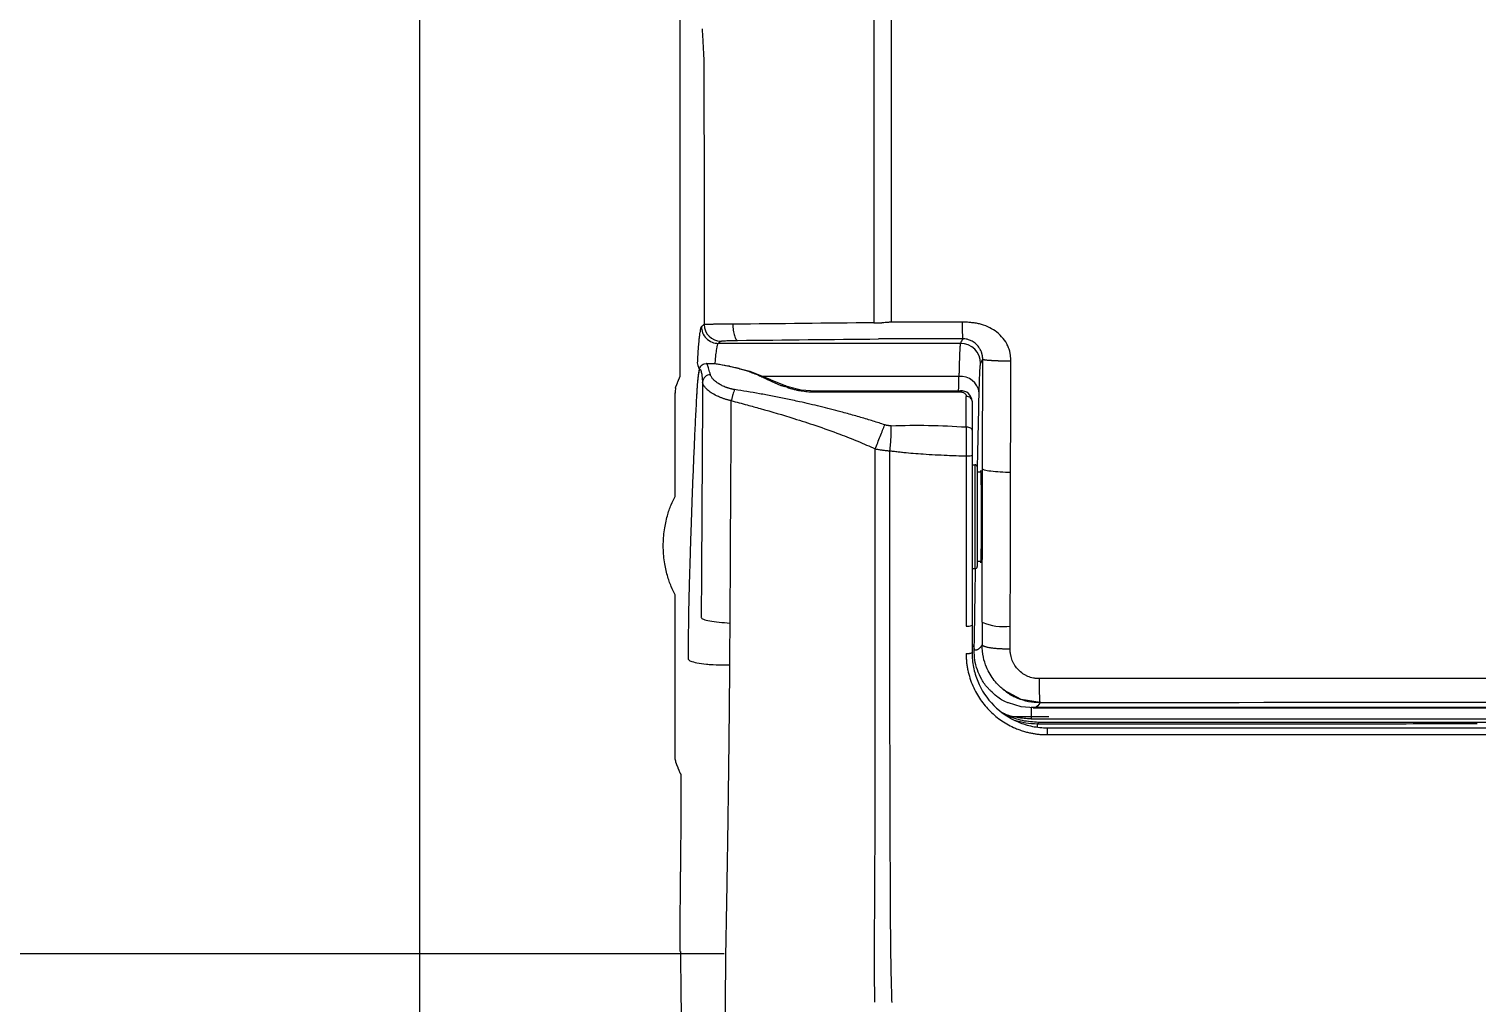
# Model space of a CAD drawing. Header units: inches. Extents: x 5877 to 13759, y 12099 to 29642.
# Drawn here: x 7866 to 8116.4, y 20356.4 to 20524.8 of the extents above; entities that cross this region are included whole.
import ezdxf

# ---------------------------------------------------------------- set-up
doc = ezdxf.new("R2010")
doc.units = ezdxf.units.IN
doc.header["$MEASUREMENT"] = 0
doc.layers.add('A-FUR2', color=6, linetype='Continuous')
doc.layers.add('A-PAT', color=8, linetype='Continuous')

msp = doc.modelspace()

# ---------------------------------------------------------------- linework, layer by layer
at = {"layer": 'A-FUR2', "color": 0}
for p, q in [((7978.63, 20464.76), (7978.63, 20644.49)), ((8027.11, 20470.47), (7985.22, 20470.47)), ((7982.07, 20466.22), (7982.25, 20466.55)), ((7982.25, 20466.55), (7982.48, 20466.77)), ((7982.48, 20466.77), (7982.62, 20466.86)), ((7982.62, 20466.86), (7982.79, 20466.93)), ((7982.79, 20466.93), (7983.17, 20466.99)), ((7983.13, 20466.99), (7984.48, 20466.99)), ((7984.85, 20466.93), (7985.68, 20466.83)), ((7985.68, 20466.83), (7986.75, 20466.6)), ((7987.03, 20466.58), (7990.68, 20465.67)), ((8030.61, 20466.97), (8030.97, 20467.69)), ((7981.65, 20463.31), (7981.8, 20464.83)), ((7981.8, 20464.83), (7981.93, 20465.72)), ((7981.93, 20465.72), (7982.07, 20466.22)), ((7990.68, 20465.67), (7994.25, 20464.2)), ((8026.86, 20464.76), (7992.89, 20464.76)), ((7994.21, 20464.22), (7996.94, 20463.12)), ((7977.77, 20444.01), (7977.77, 20461.89)), ((7981.51, 20461.08), (7981.65, 20463.31)), ((7996.92, 20463.13), (7997.36, 20462.99)), ((7997.34, 20463), (7999.6, 20462.45)), ((7999.6, 20462.45), (8002.02, 20462.26)), ((8001.98, 20462.26), (8027.13, 20462.26)), ((8001.99, 20462.07), (8027.13, 20462.07)), ((8028.13, 20456.02), (8028.13, 20461.29)), ((8028.1, 20451), (8028.1, 20421.58)), ((8029.13, 20449.49), (8029.63, 20449.49)), ((8029.63, 20449.49), (8029.63, 20431.49)), ((8030.03, 20448.24), (8030.65, 20448.24)), ((8029.63, 20431.49), (8029.13, 20431.49)), ((8030.65, 20432.74), (8030.03, 20432.74)), ((7977.77, 20399.09), (7977.77, 20426.97)), ((8034.61, 20410.51), (8034.45, 20410.68)), ((8037.59, 20408.86), (8034.61, 20410.51)), ((8040.93, 20408.34), (8037.59, 20408.86)), ((8037.64, 20407.59), (8035.43, 20408.28)), ((8039.87, 20407.43), (8037.64, 20407.59)), ((8317.59, 20407.39), (8039.67, 20407.39)), ((8042.38, 20405.91), (8035.75, 20405.91)), ((8040.62, 20404.93), (8040.43, 20404.69)), ((8040.43, 20404.68), (8048.54, 20404.68)), ((8316.64, 20404.93), (8040.62, 20404.93)), ((8048.54, 20404.68), (8055.78, 20404.68)), ((8055.78, 20404.68), (8062.17, 20404.68)), ((8062.17, 20404.68), (8067.7, 20404.68)), ((8067.7, 20404.68), (8072.37, 20404.68)), ((8072.37, 20404.68), (8076.26, 20404.68)), ((8076.26, 20404.68), (8080.03, 20404.68)), ((8080.03, 20404.68), (8084.51, 20404.68)), ((8084.51, 20404.68), (8089.05, 20404.68)), ((8089.05, 20404.68), (8093.7, 20404.68)), ((8093.7, 20404.68), (8099.09, 20404.69)), ((8099.09, 20404.69), (8102.02, 20404.69))]:
    msp.add_line(p, q, dxfattribs=at)
for centre, radius, start, end in [((7985.69, 20473.75), 2.9, 180.093, 269.8857), ((8027.11, 20466.97), 3.5, 0.0538, 89.9723), ((7983.89, 20463.67), 1.37, 90.0842, 175.5828), ((8027.12, 20461.51), 3.26, 7.3457, 94.6998), ((7985.32, 20461.65), 7.55, 171.7024, 178.2116), ((8027.25, 20460.38), 1.88, 3.4401, 93.7363), ((8029.63, 20449.09), 0.4, 0, 90), ((8029.63, 20431.89), 0.4, 270, 0), ((8028.36, 20423.51), 1.95, 262.405, 293.3077), ((8034.62, 20430.89), 9.41, 246.564, 276.784), ((8657.61, 20366.76), 678.89, 180.12435, 186.94095)]:
    msp.add_arc(centre, radius, start, end, dxfattribs=at)
for points, knots in [([(8012.12, 20660.38), (8012.12, 20514.27), (8012.12, 20513.05), (8012.12, 20510.82), (8012.12, 20507.83), (8012.12, 20504.05), (8012.12, 20499.5), (8012.12, 20494.3), (8012.12, 20488.99), (8012.12, 20484.1), (8012.12, 20480.02), (8012.12, 20476.75), (8012.12, 20474.85), (8012.12, 20474.03)], [0, 0, 0, 0, 0.035784, 0.090574, 0.16437, 0.257171, 0.368976, 0.499786, 0.639825, 0.759867, 0.859911, 0.939956, 1, 1, 1, 1]), ([(8015.21, 20474.14), (8015.21, 20474.65), (8015.21, 20475.91), (8015.21, 20478.15), (8015.21, 20481.09), (8015.21, 20485.83), (8015.21, 20492.08), (8015.21, 20498.12), (8015.21, 20502.6), (8015.21, 20505.62), (8015.21, 20508.63), (8015.21, 20511.64), (8015.21, 20513.64), (8015.21, 20660.38)], [0, 0, 0, 0, 0.038059, 0.093286, 0.165682, 0.255244, 0.444119, 0.627618, 0.702094, 0.776571, 0.851047, 0.925524, 1, 1, 1, 1]), ([(7982.45, 20524.84), (7982.49, 20524.23), (7982.57, 20522.68), (7982.66, 20521.13), (7982.71, 20520.19)], [0, 0, 0, 0, 0.3930819, 1, 1, 1, 1]), ([(7982.71, 20520.19), (7982.72, 20519.65), (7982.72, 20518.56), (7982.73, 20516.94), (7982.74, 20515.31), (7982.74, 20513.68), (7982.75, 20512.06), (7982.76, 20510.43), (7982.76, 20508.8), (7982.77, 20507.17), (7982.77, 20505.53), (7982.78, 20503.9), (7982.78, 20502.27), (7982.79, 20500.63), (7982.79, 20498.53), (7982.79, 20495.96), (7982.8, 20492.93), (7982.8, 20489.89), (7982.8, 20486.86), (7982.8, 20483.82), (7982.79, 20480.79), (7982.79, 20478.77), (7982.79, 20473.75)], [0, 0, 0, 0, 0.0384796, 0.0769529, 0.1154215, 0.1538869, 0.1923504, 0.2308137, 0.269278, 0.3077449, 0.3462159, 0.3846924, 0.4231758, 0.4616677, 0.5001695, 0.5716125, 0.643027, 0.7144224, 0.785808, 0.8571933, 0.9285875, 1, 1, 1, 1]), ([(8012.12, 20514.75), (8012.12, 20514.27), (8012.12, 20513.05), (8012.12, 20510.82), (8012.12, 20507.83), (8012.12, 20504.05), (8012.12, 20499.5), (8012.12, 20494.3), (8012.12, 20488.99), (8012.12, 20484.1), (8012.12, 20480.02), (8012.12, 20476.75), (8012.12, 20474.85), (8012.12, 20474.03)], [0, 0, 0, 0, 0.035784, 0.090574, 0.16437, 0.257171, 0.368976, 0.499786, 0.639825, 0.759867, 0.859911, 0.939956, 1, 1, 1, 1]), ([(8015.21, 20474.14), (8015.21, 20474.65), (8015.21, 20475.91), (8015.21, 20478.15), (8015.21, 20481.09), (8015.21, 20485.83), (8015.21, 20492.08), (8015.21, 20498.12), (8015.21, 20502.6), (8015.21, 20505.62), (8015.21, 20508.63), (8015.21, 20511.64), (8015.21, 20513.64), (8015.21, 20514.64)], [0, 0, 0, 0, 0.038059, 0.093286, 0.165682, 0.255244, 0.444119, 0.627618, 0.702094, 0.776571, 0.851047, 0.925524, 1, 1, 1, 1]), ([(8015.21, 20474.14), (8015.11, 20474.13), (8014.93, 20474.12), (8014.68, 20474.1), (8014.47, 20474.08), (8014.2, 20474.06), (8013.88, 20474.05), (8013.62, 20474.04), (8013.5, 20474.04)], [0, 0, 0, 0, 0.167285, 0.313019, 0.437106, 0.539484, 0.789398, 1, 1, 1, 1]), ([(8027.42, 20474.15), (8027.14, 20474.15), (8026.56, 20474.15), (8025.76, 20474.15), (8024.97, 20474.15), (8024.22, 20474.15), (8023.43, 20474.15), (8020.42, 20474.14), (8017.68, 20474.14), (8015.21, 20474.14)], [0, 0, 0, 0, 0.06721, 0.142347, 0.196931, 0.261855, 0.326783, 0.391712, 1, 1, 1, 1]), ([(8035.82, 20467.39), (8035.82, 20467.48), (8035.82, 20467.67), (8035.81, 20467.94), (8035.79, 20468.21), (8035.76, 20468.46), (8035.72, 20468.7), (8035.67, 20468.99), (8035.58, 20469.31), (8035.42, 20469.8), (8035.04, 20470.62), (8034.29, 20471.66), (8033.16, 20472.65), (8031.84, 20473.39), (8030.66, 20473.78), (8029.67, 20473.98), (8028.93, 20474.07), (8028.3, 20474.12), (8027.85, 20474.14), (8027.6, 20474.15), (8027.48, 20474.15), (8027.42, 20474.15)], [0, 0, 0, 0, 0.02347, 0.046107, 0.067935, 0.088981, 0.109276, 0.128852, 0.160506, 0.192967, 0.256618, 0.382284, 0.506345, 0.626599, 0.752187, 0.811846, 0.87566, 0.937769, 0.968886, 0.985061, 1, 1, 1, 1]), ([(8027.42, 20474.15), (8027.42, 20474.09), (8027.42, 20473.97), (8027.42, 20473.79), (8027.42, 20473.61), (8027.42, 20473.42), (8027.42, 20473.24), (8027.43, 20473.05), (8027.43, 20472.87), (8027.43, 20472.7), (8027.44, 20472.53), (8027.44, 20472.37), (8027.44, 20472.21), (8027.45, 20472.07), (8027.45, 20471.93), (8027.46, 20471.81), (8027.46, 20471.7), (8027.47, 20471.6), (8027.47, 20471.51), (8027.48, 20471.44), (8027.49, 20471.38), (8027.49, 20471.33), (8027.5, 20471.3), (8027.5, 20471.27), (8027.5, 20471.27), (8027.51, 20471.26)], [0, 0, 0, 0, 0.039897, 0.08068, 0.122298, 0.164695, 0.207803, 0.251548, 0.295848, 0.340613, 0.38575, 0.431158, 0.476733, 0.52237, 0.567961, 0.613402, 0.658587, 0.703416, 0.747792, 0.791626, 0.834834, 0.877339, 0.919074, 0.959978, 1, 1, 1, 1]), ([(7982.32, 20473.37), (7982.31, 20473.36), (7982.3, 20473.35), (7982.28, 20473.32), (7982.25, 20473.27), (7982.23, 20473.22), (7982.21, 20473.17), (7982.19, 20473.1), (7982.17, 20473.02), (7982.15, 20472.94), (7982.1, 20472.73), (7982.03, 20472.34), (7981.94, 20471.62), (7981.85, 20470.74), (7981.78, 20469.9), (7981.73, 20469.21), (7981.7, 20468.73), (7981.67, 20468.21), (7981.64, 20467.68), (7981.62, 20467.3), (7981.61, 20467.11)], [0, 0, 0, 0, 0.028006, 0.055925, 0.083764, 0.11153, 0.13923, 0.166873, 0.194465, 0.222015, 0.24953, 0.37424, 0.500223, 0.626082, 0.750805, 0.800279, 0.849892, 0.899687, 0.949708, 1, 1, 1, 1]), ([(7982.32, 20473.37), (7982.32, 20473.03), (7982.39, 20472.66), (7982.67, 20471.95), (7982.89, 20471.6), (7983.46, 20471.04), (7983.8, 20470.82), (7984.51, 20470.53), (7984.88, 20470.47), (7985.22, 20470.47)], [0, 0, 0, 0, 0.25, 0.25, 0.5, 0.5, 0.75, 0.75, 1, 1, 1, 1]), ([(7987.75, 20473.77), (7987.67, 20473.77), (7987.5, 20473.77), (7987.25, 20473.77), (7986.99, 20473.77), (7986.74, 20473.77), (7986.49, 20473.77), (7986.24, 20473.77), (7985.99, 20473.77), (7985.74, 20473.77), (7985.5, 20473.77), (7985.27, 20473.77), (7985.04, 20473.77), (7984.81, 20473.77), (7984.6, 20473.77), (7984.39, 20473.76), (7984.05, 20473.76), (7983.58, 20473.76), (7983.21, 20473.76), (7983, 20473.75), (7982.89, 20473.75), (7982.82, 20473.75), (7982.8, 20473.75), (7982.79, 20473.75)], [0, 0, 0, 0, 0.030522, 0.061624, 0.093296, 0.125528, 0.158304, 0.191609, 0.225425, 0.25973, 0.294501, 0.329713, 0.365337, 0.401344, 0.437701, 0.474374, 0.511325, 0.630328, 0.773123, 0.831232, 0.888492, 0.944784, 1, 1, 1, 1]), ([(7987.75, 20473.77), (7987.76, 20473.44), (7987.78, 20473.08), (7987.87, 20472.4), (7987.94, 20472.08), (7988.1, 20471.55), (7988.2, 20471.34), (7988.4, 20471.06), (7988.5, 20470.99), (7988.59, 20470.98)], [0, 0, 0, 0, 0.25, 0.25, 0.5, 0.5, 0.75, 0.75, 1, 1, 1, 1]), ([(7985.22, 20470.47), (7985.12, 20470.39), (7985.02, 20470.07), (7984.83, 20468.93), (7984.74, 20468.13), (7984.66, 20467.1)], [0, 0, 0, 0, 0.5, 0.5, 1, 1, 1, 1]), ([(7985.69, 20470.85), (7985.69, 20470.85), (7985.7, 20470.86), (7985.72, 20470.86), (7985.75, 20470.87), (7985.79, 20470.88), (7985.84, 20470.88), (7985.94, 20470.89), (7986.14, 20470.91), (7986.5, 20470.93), (7986.95, 20470.95), (7987.41, 20470.96), (7987.83, 20470.97), (7988.2, 20470.98), (7988.46, 20470.98), (7988.59, 20470.98)], [0, 0, 0, 0, 0.038014, 0.075855, 0.113604, 0.151343, 0.189155, 0.227122, 0.358072, 0.489091, 0.622865, 0.756679, 0.83787, 0.918703, 1, 1, 1, 1]), ([(8027.51, 20471.26), (8027.43, 20471.26), (8027.18, 20471.26), (8026.64, 20471.26), (8025.78, 20471.26), (8024.6, 20471.26), (8023.1, 20471.26), (8021.28, 20471.26), (8019.14, 20471.25), (8016.68, 20471.25), (8014.93, 20471.25), (8014.01, 20471.25)], [0, 0, 0, 0, 0.016263, 0.056131, 0.119757, 0.207151, 0.318263, 0.453103, 0.611673, 0.793972, 1, 1, 1, 1]), ([(8027.11, 20470.47), (8027.11, 20470.46), (8027.1, 20470.45), (8027.09, 20470.41), (8027.08, 20470.37), (8027.08, 20470.31), (8027.07, 20470.25), (8027.06, 20470.18), (8027.05, 20470.09), (8027.04, 20470.01), (8027.04, 20469.91), (8027.03, 20469.8), (8027.02, 20469.69), (8027.01, 20469.57), (8027.01, 20469.45), (8027, 20469.32), (8026.99, 20469.18), (8026.98, 20469.04), (8026.98, 20468.89), (8026.97, 20468.74), (8026.96, 20468.58), (8026.96, 20468.42), (8026.95, 20468.26), (8026.95, 20468.09), (8026.94, 20467.92), (8026.93, 20467.75), (8026.93, 20467.57), (8026.92, 20467.39), (8026.92, 20467.21), (8026.91, 20467.03), (8026.91, 20466.84), (8026.9, 20466.65), (8026.9, 20466.47), (8026.89, 20466.28), (8026.89, 20466.09), (8026.88, 20465.9), (8026.88, 20465.71), (8026.87, 20465.52), (8026.87, 20465.33), (8026.86, 20465.14), (8026.86, 20464.95), (8026.86, 20464.82), (8026.86, 20464.76)], [0, 0, 0, 0, 0.031863, 0.063374, 0.094532, 0.125338, 0.155791, 0.185894, 0.215644, 0.245043, 0.274089, 0.302784, 0.331127, 0.359118, 0.386757, 0.414044, 0.440979, 0.467563, 0.493794, 0.519674, 0.545202, 0.570377, 0.595201, 0.619674, 0.643794, 0.667562, 0.690979, 0.714043, 0.736756, 0.759117, 0.781126, 0.802783, 0.824088, 0.845041, 0.865642, 0.885891, 0.905788, 0.925334, 0.944528, 0.96337, 0.981861, 1, 1, 1, 1]), ([(8028.7, 20471.03), (8028.56, 20471.08), (8028.19, 20471.23), (8027.77, 20471.25), (8027.51, 20471.26)], [0, 0, 0, 0, 0.3873903, 1, 1, 1, 1]), ([(8030.54, 20469.42), (8030.5, 20469.48), (8030.39, 20469.67), (8030.13, 20470.05), (8029.67, 20470.51), (8029.16, 20470.88), (8028.79, 20471), (8028.7, 20471.03)], [0, 0, 0, 0, 0.092958, 0.267819, 0.572784, 0.89012, 1, 1, 1, 1]), ([(8030.97, 20467.69), (8030.97, 20467.75), (8030.97, 20467.86), (8030.95, 20468.08), (8030.93, 20468.27), (8030.89, 20468.46), (8030.86, 20468.6), (8030.82, 20468.74), (8030.76, 20468.91), (8030.68, 20469.14), (8030.59, 20469.31), (8030.54, 20469.42)], [0, 0, 0, 0, 0.093004, 0.180363, 0.340691, 0.399093, 0.494879, 0.578352, 0.652783, 0.791638, 1, 1, 1, 1]), ([(7981.61, 20467.11), (7981.65, 20466.81), (7981.7, 20466.41), (7981.94, 20466.07), (7982.01, 20465.98)], [0, 0, 0, 0, 0.742677, 1, 1, 1, 1]), ([(7983.89, 20465.03), (7983.79, 20465.39), (7983.6, 20466.12), (7983.39, 20466.69), (7983.23, 20466.96), (7983.16, 20466.97), (7983.13, 20466.97)], [0, 0, 0, 0, 0.301704, 0.617207, 0.835317, 1, 1, 1, 1]), ([(7984.48, 20466.98), (7984.49, 20466.98), (7984.54, 20467), (7984.86, 20466.94), (7985.32, 20466.89), (7986.19, 20466.72), (7986.88, 20466.58)], [0, 0, 0, 0, 0.071571, 0.251011, 0.408388, 1, 1, 1, 1]), ([(7986.88, 20466.58), (7986.94, 20466.58), (7987.04, 20466.59), (7987.17, 20466.56), (7987.23, 20466.5), (7987.25, 20466.48)], [0, 0, 0, 0, 0.408254, 0.794484, 1, 1, 1, 1]), ([(7986.88, 20466.58), (7987.05, 20466.55), (7987.37, 20466.49), (7987.85, 20466.38), (7988.31, 20466.27), (7988.77, 20466.16), (7989.21, 20466.03), (7989.63, 20465.91), (7990.05, 20465.78), (7990.62, 20465.58), (7991.33, 20465.32), (7992.18, 20464.98), (7992.99, 20464.61), (7993.51, 20464.35), (7993.77, 20464.22)], [0, 0, 0, 0, 0.06976, 0.137869, 0.204327, 0.269135, 0.332294, 0.393802, 0.453662, 0.511873, 0.640333, 0.764504, 0.884391, 1, 1, 1, 1]), ([(8030.35, 20461.93), (8030.36, 20462.02), (8030.36, 20462.22), (8030.37, 20462.49), (8030.38, 20462.76), (8030.38, 20463.02), (8030.39, 20463.28), (8030.4, 20463.53), (8030.41, 20463.76), (8030.42, 20464.23), (8030.44, 20464.86), (8030.48, 20465.57), (8030.51, 20466.14), (8030.54, 20466.5), (8030.56, 20466.71), (8030.58, 20466.84), (8030.59, 20466.93), (8030.6, 20466.96), (8030.61, 20466.97)], [0, 0, 0, 0, 0.03127, 0.062507, 0.093722, 0.124926, 0.156129, 0.187342, 0.218575, 0.24984, 0.374815, 0.499827, 0.624842, 0.74989, 0.812443, 0.874921, 0.937411, 1, 1, 1, 1]), ([(8030.94, 20448.79), (8030.94, 20449.34), (8030.94, 20450.42), (8030.94, 20452.06), (8030.95, 20453.69), (8030.95, 20455.32), (8030.95, 20456.96), (8030.96, 20458.59), (8030.96, 20460.19), (8030.96, 20462.12), (8030.96, 20463.8), (8030.97, 20465.27), (8030.97, 20465.99), (8030.97, 20466.55), (8030.97, 20466.97), (8030.97, 20467.35), (8030.97, 20467.6), (8030.97, 20467.69)], [0, 0, 0, 0, 0.086585, 0.173169, 0.259753, 0.346338, 0.432922, 0.519506, 0.60609, 0.686092, 0.825965, 0.872184, 0.918408, 0.939882, 0.960527, 0.985442, 1, 1, 1, 1]), ([(8035.82, 20467.39), (8035.75, 20467.39), (8035.61, 20467.39), (8035.39, 20467.39), (8035.19, 20467.39), (8034.98, 20467.39), (8034.79, 20467.4), (8034.6, 20467.4), (8034.41, 20467.4), (8034.24, 20467.41), (8034.07, 20467.41), (8033.91, 20467.42), (8033.76, 20467.42), (8033.62, 20467.42), (8033.49, 20467.43), (8033.37, 20467.43), (8033.25, 20467.44), (8033.14, 20467.44), (8033.04, 20467.45), (8032.95, 20467.45), (8032.87, 20467.46), (8032.79, 20467.46), (8032.73, 20467.46), (8032.66, 20467.47), (8032.61, 20467.47), (8032.56, 20467.47), (8032.52, 20467.47), (8032.48, 20467.48), (8032.46, 20467.48), (8032.43, 20467.48), (8032.3, 20467.49), (8032.07, 20467.5), (8031.78, 20467.53), (8031.53, 20467.55), (8031.33, 20467.58), (8031.17, 20467.61), (8031.06, 20467.64), (8030.99, 20467.66), (8030.97, 20467.68), (8030.97, 20467.69)], [0, 0, 0, 0, 0.028636, 0.0568132, 0.0844715, 0.1115535, 0.1380046, 0.1637735, 0.1888124, 0.2130771, 0.236527, 0.2591253, 0.2808389, 0.3016383, 0.3214971, 0.3403927, 0.3583053, 0.3752179, 0.3911163, 0.4059884, 0.4198244, 0.4326165, 0.4443581, 0.4550445, 0.4646718, 0.4732371, 0.4807386, 0.4871748, 0.4925448, 0.496848, 0.5000841, 0.5654352, 0.6305472, 0.6951037, 0.7588045, 0.8213732, 0.8825637, 0.9421642, 1, 1, 1, 1]), ([(8035.79, 20448.15), (8035.79, 20448.72), (8035.8, 20449.88), (8035.8, 20451.67), (8035.8, 20453.57), (8035.81, 20455.56), (8035.81, 20457.64), (8035.81, 20459.59), (8035.82, 20461.36), (8035.82, 20462.67), (8035.82, 20463.56), (8035.82, 20464.08), (8035.82, 20464.48), (8035.82, 20464.92), (8035.82, 20465.37), (8035.82, 20465.81), (8035.82, 20466.23), (8035.82, 20466.66), (8035.83, 20467.04), (8035.83, 20467.29), (8035.82, 20467.39)], [0, 0, 0, 0, 0.088598, 0.182162, 0.280693, 0.384191, 0.492656, 0.606087, 0.687348, 0.768609, 0.810431, 0.825962, 0.849071, 0.872181, 0.895292, 0.918403, 0.941658, 0.960525, 0.985441, 1, 1, 1, 1]), ([(7981.52, 20461.12), (7981.52, 20461.22), (7981.53, 20461.42), (7981.55, 20461.72), (7981.57, 20462), (7981.58, 20462.28), (7981.6, 20462.54), (7981.62, 20462.8), (7981.64, 20463.05), (7981.65, 20463.28), (7981.67, 20463.51), (7981.69, 20463.73), (7981.71, 20463.94), (7981.73, 20464.14), (7981.76, 20464.47), (7981.81, 20464.89), (7981.87, 20465.33), (7981.94, 20465.66), (7982, 20465.88), (7982.07, 20465.98), (7982.14, 20465.98), (7982.2, 20465.87), (7982.27, 20465.65), (7982.34, 20465.33), (7982.39, 20464.98), (7982.43, 20464.66), (7982.46, 20464.39), (7982.49, 20464.09), (7982.51, 20463.88), (7982.53, 20463.77)], [0, 0, 0, 0, 0.020239, 0.040409, 0.060516, 0.080569, 0.100576, 0.120544, 0.140482, 0.160398, 0.180299, 0.200195, 0.220092, 0.24, 0.259926, 0.324391, 0.388654, 0.451997, 0.515168, 0.57743, 0.63954, 0.700752, 0.761812, 0.82199, 0.881983, 0.911573, 0.941082, 0.970546, 1, 1, 1, 1]), ([(7988.07, 20462.47), (7988.01, 20462.48), (7987.88, 20462.5), (7987.7, 20462.54), (7987.51, 20462.58), (7987.33, 20462.62), (7987.15, 20462.67), (7986.97, 20462.73), (7986.8, 20462.78), (7986.44, 20462.91), (7985.91, 20463.13), (7985.29, 20463.48), (7984.76, 20463.86), (7984.4, 20464.2), (7984.18, 20464.46), (7984.04, 20464.66), (7983.94, 20464.85), (7983.9, 20464.97), (7983.89, 20465.03)], [0, 0, 0, 0, 0.0268513, 0.0538067, 0.0809162, 0.1082286, 0.1357919, 0.1636527, 0.1918561, 0.2204456, 0.3417895, 0.4668108, 0.5987689, 0.7320152, 0.799546, 0.8664859, 0.9331857, 1, 1, 1, 1]), ([(7993.77, 20464.22), (7993.84, 20464.23), (7993.96, 20464.27), (7994.12, 20464.26), (7994.19, 20464.22), (7994.23, 20464.21)], [0, 0, 0, 0, 0.391308, 0.760849, 1, 1, 1, 1]), ([(7993.77, 20464.22), (7993.85, 20464.17), (7994.01, 20464.09), (7994.25, 20463.97), (7994.5, 20463.86), (7994.76, 20463.74), (7995.1, 20463.59), (7995.54, 20463.41), (7996.07, 20463.21), (7996.45, 20463.08), (7996.63, 20463.02)], [0, 0, 0, 0, 0.095163, 0.189789, 0.283949, 0.377719, 0.471171, 0.6498, 0.825884, 1, 1, 1, 1]), ([(7977.84, 20462.74), (7977.85, 20462.75), (7977.85, 20462.81), (7977.85, 20462.82), (7977.85, 20462.82)], [0.1076272, 0.1076272, 0.1076272, 0.1076272, 0.2298102, 1, 1, 1, 1]), ([(7982.53, 20463.77), (7982.52, 20462.4), (7982.5, 20459.65), (7982.48, 20455.55), (7982.46, 20451.47), (7982.43, 20447.42), (7982.4, 20442.47), (7982.37, 20436.61), (7982.33, 20429.83), (7982.3, 20425.31), (7982.29, 20423.06)], [0, 0, 0, 0, 0.101267, 0.20194, 0.302021, 0.401509, 0.500404, 0.6669, 0.833431, 1, 1, 1, 1]), ([(7987.49, 20460.57), (7987.42, 20460.58), (7987.26, 20460.62), (7987.03, 20460.67), (7986.8, 20460.73), (7986.56, 20460.79), (7986.32, 20460.86), (7986.08, 20460.94), (7985.84, 20461.03), (7985.44, 20461.18), (7984.79, 20461.46), (7984, 20461.91), (7983.36, 20462.41), (7983, 20462.8), (7982.8, 20463.06), (7982.69, 20463.25), (7982.61, 20463.44), (7982.55, 20463.61), (7982.53, 20463.72), (7982.53, 20463.77)], [0, 0, 0, 0, 0.02671, 0.054326, 0.082847, 0.112271, 0.14259, 0.173796, 0.205877, 0.238823, 0.339761, 0.489458, 0.636141, 0.746777, 0.800715, 0.852979, 0.9036, 0.952605, 1, 1, 1, 1]), ([(7988.07, 20462.47), (7988.02, 20462.36), (7987.97, 20462.23), (7987.86, 20461.93), (7987.81, 20461.77), (7987.73, 20461.52), (7987.71, 20461.44), (7987.66, 20461.27), (7987.64, 20461.19), (7987.58, 20460.93), (7987.53, 20460.75), (7987.49, 20460.57)], [0, 0, 0, 0, 0.25, 0.25, 0.5, 0.5, 0.625, 0.625, 0.75, 0.75, 1, 1, 1, 1]), ([(8014.04, 20456.38), (8013.71, 20456.49), (8013.03, 20456.71), (8012.01, 20457.03), (8010.95, 20457.36), (8009.86, 20457.68), (8008.75, 20458), (8007.6, 20458.32), (8005.64, 20458.85), (8002.87, 20459.56), (7999.69, 20460.29), (7996.94, 20460.88), (7994.63, 20461.34), (7992.39, 20461.76), (7990.21, 20462.14), (7988.78, 20462.36), (7988.07, 20462.47)], [0, 0, 0, 0, 0.039136, 0.079376, 0.120721, 0.163171, 0.20673, 0.251398, 0.297177, 0.435181, 0.572937, 0.663735, 0.751831, 0.837234, 0.919953, 1, 1, 1, 1]), ([(7996.92, 20463.13), (7996.91, 20463.13), (7996.87, 20463.15), (7996.77, 20463.13), (7996.68, 20463.06), (7996.63, 20463.02)], [0, 0, 0, 0, 0.072713, 0.526383, 1, 1, 1, 1]), ([(7997.07, 20462.88), (7997.12, 20462.92), (7997.21, 20462.99), (7997.31, 20463.01), (7997.35, 20462.99), (7997.36, 20462.99)], [0, 0, 0, 0, 0.462152, 0.899366, 1, 1, 1, 1]), ([(7997.07, 20462.88), (7997.15, 20462.85), (7997.32, 20462.8), (7997.58, 20462.72), (7997.84, 20462.65), (7998.2, 20462.55), (7998.68, 20462.43), (7999.25, 20462.32), (7999.81, 20462.23), (8000.36, 20462.16), (8000.9, 20462.11), (8001.44, 20462.08), (8001.81, 20462.07), (8001.99, 20462.07)], [0, 0, 0, 0, 0.057577, 0.114296, 0.170202, 0.225338, 0.34754, 0.469788, 0.577767, 0.68437, 0.79, 0.89507, 1, 1, 1, 1]), ([(8001.99, 20462.07), (8001.99, 20462.12), (8001.99, 20462.21), (8001.99, 20462.26), (8001.99, 20462.25), (8001.99, 20462.25)], [0, 0, 0, 0, 0.446465, 0.892933, 1, 1, 1, 1]), ([(8027.13, 20462.07), (8027.13, 20462.12), (8027.13, 20462.21), (8027.13, 20462.26), (8027.13, 20462.25), (8027.13, 20462.25)], [0, 0, 0, 0, 0.450995, 0.901993, 1, 1, 1, 1]), ([(8027.13, 20462.07), (8027.16, 20462.07), (8027.21, 20462.07), (8027.3, 20462.06), (8027.38, 20462.05), (8027.46, 20462.03), (8027.58, 20461.99), (8027.72, 20461.93), (8027.87, 20461.83), (8027.98, 20461.71), (8028.07, 20461.58), (8028.12, 20461.44), (8028.12, 20461.34), (8028.13, 20461.29)], [0, 0, 0, 0, 0.046967, 0.093534, 0.140239, 0.187616, 0.236176, 0.356621, 0.48111, 0.605118, 0.735502, 0.866198, 1, 1, 1, 1]), ([(8030.05, 20448.24), (8030.08, 20449.45), (8030.17, 20454.29), (8030.28, 20458.65), (8030.35, 20461.93)], [0, 0, 0, 0, 0.249729, 1, 1, 1, 1]), ([(7980.23, 20427.33), (7980.24, 20427.74), (7980.26, 20428.57), (7980.3, 20429.8), (7980.33, 20431.02), (7980.37, 20432.23), (7980.41, 20433.44), (7980.44, 20434.64), (7980.48, 20435.84), (7980.52, 20437.03), (7980.56, 20438.2), (7980.6, 20439.38), (7980.64, 20440.54), (7980.68, 20441.7), (7980.72, 20442.85), (7980.76, 20443.99), (7980.84, 20446.17), (7980.97, 20449.34), (7981.11, 20452.72), (7981.23, 20455.36), (7981.33, 20457.29), (7981.42, 20459.22), (7981.49, 20460.48), (7981.52, 20461.12)], [0, 0, 0, 0, 0.033456, 0.066904, 0.100345, 0.133781, 0.167212, 0.20064, 0.234065, 0.267489, 0.300914, 0.334339, 0.367767, 0.401199, 0.434635, 0.468076, 0.501525, 0.627068, 0.752758, 0.813714, 0.875236, 0.937328, 1, 1, 1, 1]), ([(7987.49, 20460.57), (7988.4, 20460.32), (7990.07, 20459.87), (7993.69, 20458.87), (7997.65, 20457.71), (8002.24, 20456.23), (8005.41, 20455.1), (8007.83, 20454.16), (8009.38, 20453.54), (8010.89, 20452.9), (8011.89, 20452.45), (8012.38, 20452.23)], [0, 0, 0, 0, 0.1075046, 0.1984617, 0.4295833, 0.5800274, 0.748351, 0.8132989, 0.8759544, 0.9380993, 1, 1, 1, 1]), ([(8029.13, 20460.5), (8029.13, 20460.55), (8029.12, 20460.6), (8029.1, 20460.69), (8029.09, 20460.73), (8029.03, 20460.86), (8028.96, 20460.95), (8028.78, 20461.11), (8028.66, 20461.18), (8028.4, 20461.27), (8028.26, 20461.29), (8028.13, 20461.29)], [0, 0, 0, 0, 0.125, 0.125, 0.25, 0.25, 0.5, 0.5, 0.75, 0.75, 1, 1, 1, 1]), ([(8012.38, 20452.23), (8012.52, 20452.57), (8012.66, 20452.93), (8012.95, 20453.66), (8013.1, 20454.03), (8013.38, 20454.75), (8013.52, 20455.11), (8013.79, 20455.78), (8013.92, 20456.09), (8014.04, 20456.38)], [0, 0, 0, 0, 0.25, 0.25, 0.5, 0.5, 0.75, 0.75, 1, 1, 1, 1]), ([(8015.12, 20456.22), (8015.07, 20456.22), (8014.97, 20456.22), (8014.81, 20456.22), (8014.66, 20456.24), (8014.5, 20456.26), (8014.35, 20456.29), (8014.19, 20456.33), (8014.09, 20456.37), (8014.04, 20456.38)], [0, 0, 0, 0, 0.138481, 0.277417, 0.417429, 0.559123, 0.703083, 0.849866, 1, 1, 1, 1]), ([(8015.12, 20456.22), (8017.28, 20456.31), (8019.45, 20456.33), (8023.79, 20456.24), (8025.96, 20456.14), (8028.13, 20456.02)], [0, 0, 0, 0, 0.5, 0.5, 1, 1, 1, 1]), ([(8014.93, 20451.89), (8014.97, 20452.26), (8015.01, 20452.64), (8015.08, 20453.4), (8015.1, 20453.79), (8015.14, 20454.54), (8015.15, 20454.9), (8015.15, 20455.6), (8015.14, 20455.92), (8015.12, 20456.22)], [0, 0, 0, 0, 0.25, 0.25, 0.5, 0.5, 0.75, 0.75, 1, 1, 1, 1]), ([(8028.13, 20456.02), (8028.13, 20455.95), (8028.13, 20455.8), (8028.12, 20455.59), (8028.12, 20455.37), (8028.12, 20455.16), (8028.12, 20454.95), (8028.12, 20454.75), (8028.12, 20454.55), (8028.11, 20454.36), (8028.11, 20454.18), (8028.11, 20454), (8028.11, 20453.83), (8028.11, 20453.54), (8028.11, 20453.12), (8028.1, 20452.57), (8028.1, 20452.03), (8028.1, 20451.51), (8028.1, 20451.17), (8028.1, 20451)], [0, 0, 0, 0, 0.050264, 0.099021, 0.146208, 0.191767, 0.235648, 0.277807, 0.318204, 0.356809, 0.393593, 0.428533, 0.461613, 0.492818, 0.60036, 0.705116, 0.806791, 0.905148, 1, 1, 1, 1]), ([(8028.13, 20456.02), (8028.25, 20456.02), (8028.37, 20456.01), (8028.62, 20455.95), (8028.74, 20455.9), (8028.93, 20455.79), (8029.01, 20455.72), (8029.11, 20455.58), (8029.13, 20455.5), (8029.13, 20455.43)], [0, 0, 0, 0, 0.25, 0.25, 0.5, 0.5, 0.75, 0.75, 1, 1, 1, 1]), ([(8029.13, 20455.43), (8029.13, 20454.82), (8029.13, 20454.12), (8029.13, 20452.65), (8029.13, 20451.88), (8029.13, 20451.13)], [0, 0, 0, 0, 0.5, 0.5, 1, 1, 1, 1]), ([(8012.38, 20452.23), (8012.48, 20452.21), (8012.66, 20452.17), (8012.94, 20452.12), (8013.22, 20452.07), (8013.5, 20452.03), (8013.79, 20451.99), (8014.07, 20451.96), (8014.36, 20451.93), (8014.64, 20451.91), (8014.83, 20451.9), (8014.93, 20451.89)], [0, 0, 0, 0, 0.112096, 0.224005, 0.335703, 0.447163, 0.558359, 0.669267, 0.779859, 0.890111, 1, 1, 1, 1]), ([(8012.39, 20421.66), (8012.39, 20426.75), (8012.39, 20431.84), (8012.39, 20442.03), (8012.38, 20447.13), (8012.38, 20452.23)], [0, 0, 0, 0, 0.5, 0.5, 1, 1, 1, 1]), ([(8014.92, 20421.64), (8014.92, 20422.6), (8014.92, 20425.12), (8014.92, 20430.16), (8014.92, 20436.25), (8014.93, 20442.62), (8014.93, 20447.67), (8014.93, 20450.7), (8014.93, 20451.89)], [0, 0, 0, 0, 0.095327, 0.249999, 0.500003, 0.700006, 0.881614, 1, 1, 1, 1]), ([(8014.93, 20451.89), (8015.19, 20451.86), (8015.72, 20451.8), (8016.52, 20451.71), (8017.6, 20451.59), (8018.99, 20451.47), (8021.49, 20451.28), (8023.97, 20451.15), (8026.43, 20451.06), (8027.53, 20451.02), (8028.1, 20451)], [0, 0, 0, 0, 0.060622, 0.121443, 0.182466, 0.307332, 0.438979, 0.751537, 0.870198, 1, 1, 1, 1]), ([(8028.1, 20451), (8028.37, 20451), (8028.63, 20451.02), (8029.02, 20451.06), (8029.13, 20451.1), (8029.13, 20451.13)], [0, 0, 0, 0, 0.5, 0.5, 1, 1, 1, 1]), ([(8029.13, 20451.13), (8029.13, 20445.99), (8029.13, 20441.55), (8029.13, 20431.28), (8029.13, 20426.85), (8029.13, 20421.72)], [0, 0, 0, 0, 0.5, 0.5, 1, 1, 1, 1]), ([(8030.03, 20449.09), (8030.03, 20449.09), (8030.03, 20448.18), (8030.03, 20444.96), (8030.03, 20442.77), (8030.03, 20438.21), (8030.03, 20436.02), (8030.03, 20432.8), (8030.03, 20431.89), (8030.03, 20431.89)], [0, 0, 0, 0, 0.25, 0.25, 0.5, 0.5, 0.75, 0.75, 1, 1, 1, 1]), ([(8035.79, 20448.15), (8035.22, 20448.15), (8034.6, 20448.17), (8033.42, 20448.24), (8032.85, 20448.29), (8031.91, 20448.41), (8031.54, 20448.48), (8031.06, 20448.64), (8030.95, 20448.72), (8030.94, 20448.79)], [0, 0, 0, 0, 0.25, 0.25, 0.5, 0.5, 0.75, 0.75, 1, 1, 1, 1]), ([(8030.63, 20432.49), (8030.63, 20432.49), (8030.63, 20432.49), (8030.64, 20432.51), (8030.64, 20432.54), (8030.65, 20432.57), (8030.66, 20432.65), (8030.67, 20432.79), (8030.68, 20433.04), (8030.69, 20433.37), (8030.71, 20433.92), (8030.73, 20434.79), (8030.74, 20435.87), (8030.75, 20436.81), (8030.76, 20437.75), (8030.77, 20438.98), (8030.77, 20440.49), (8030.77, 20442), (8030.76, 20443.23), (8030.75, 20444.17), (8030.74, 20445.11), (8030.73, 20446.19), (8030.71, 20447.05), (8030.69, 20447.6), (8030.68, 20447.94), (8030.67, 20448.19), (8030.65, 20448.35), (8030.64, 20448.43), (8030.64, 20448.48), (8030.63, 20448.49), (8030.63, 20448.49)], [0, 0, 0, 0, 0.01163, 0.023266, 0.034924, 0.046619, 0.058367, 0.089327, 0.120094, 0.152147, 0.184461, 0.250093, 0.315858, 0.348115, 0.380046, 0.439585, 0.500003, 0.560401, 0.61996, 0.65187, 0.684148, 0.749913, 0.815544, 0.847838, 0.879912, 0.910657, 0.941638, 0.961177, 0.980607, 1, 1, 1, 1]), ([(8035.73, 20421.55), (8035.73, 20422.96), (8035.74, 20425.82), (8035.75, 20430.15), (8035.76, 20434.54), (8035.77, 20439.01), (8035.78, 20443.56), (8035.79, 20446.61), (8035.79, 20448.15)], [0, 0, 0, 0, 0.1599723, 0.3226224, 0.4879502, 0.6559557, 0.826639, 1, 1, 1, 1]), ([(7977.77, 20426.97), (7977.54, 20427.44), (7977.01, 20428.52), (7976.37, 20430.42), (7975.86, 20432.78), (7975.66, 20435.45), (7975.85, 20438.13), (7976.36, 20440.52), (7977, 20442.44), (7977.54, 20443.54), (7977.77, 20444.01)], [0.0036794, 0.0036794, 0.0036794, 0.0036794, 0.0923442, 0.2059908, 0.340952, 0.4972367, 0.6553476, 0.7918397, 0.90672, 0.9963184, 0.9963184, 0.9963184, 0.9963184]), ([(8029.5, 20417.41), (8029.57, 20421.55), (8029.64, 20426.37), (8029.72, 20430.81), (8029.73, 20431.44)], [0, 0, 0, 0, 0.858549, 1, 1, 1, 1]), ([(7980.08, 20415.81), (7980.08, 20415.95), (7980.08, 20416.21), (7980.09, 20416.61), (7980.09, 20417.01), (7980.09, 20417.41), (7980.09, 20417.81), (7980.09, 20418.2), (7980.1, 20418.59), (7980.1, 20419.38), (7980.11, 20420.53), (7980.13, 20422.03), (7980.15, 20423.47), (7980.17, 20424.62), (7980.18, 20425.49), (7980.2, 20426.13), (7980.21, 20426.74), (7980.22, 20427.13), (7980.23, 20427.33)], [0, 0, 0, 0, 0.0313114, 0.0625792, 0.0938174, 0.1250403, 0.1562618, 0.1874961, 0.2187574, 0.2500598, 0.3750944, 0.5001646, 0.6253263, 0.7505442, 0.8129374, 0.8752363, 0.9375532, 1, 1, 1, 1]), ([(7982.29, 20423.06), (7982.32, 20422.96), (7982.45, 20422.86), (7982.94, 20422.66), (7983.3, 20422.56), (7984.22, 20422.39), (7984.77, 20422.31), (7985.98, 20422.19), (7986.63, 20422.14), (7987.28, 20422.11)], [0, 0, 0, 0, 0.25, 0.25, 0.5, 0.5, 0.75, 0.75, 1, 1, 1, 1]), ([(7986.62, 20368.39), (7986.63, 20368.97), (7986.65, 20370.11), (7986.72, 20373.91), (7986.75, 20375.57), (7986.77, 20377.21), (7986.8, 20378.82), (7986.83, 20380.4), (7986.85, 20381.95), (7986.88, 20383.47), (7986.9, 20384.97), (7986.92, 20386.43), (7986.94, 20387.87), (7986.96, 20389.29), (7986.98, 20390.67), (7987, 20392.03), (7987.02, 20393.36), (7987.03, 20394.67), (7987.06, 20396.61), (7987.09, 20399.21), (7987.13, 20402.47), (7987.16, 20405.73), (7987.19, 20408.99), (7987.22, 20412.26), (7987.24, 20415.53), (7987.26, 20418.82), (7987.28, 20421.01), (7987.28, 20422.11)], [0, 0, 0, 0, 0.034257, 0.067836, 0.100753, 0.133019, 0.16465, 0.195657, 0.226052, 0.255845, 0.285046, 0.313665, 0.341711, 0.369191, 0.396114, 0.422486, 0.448313, 0.473602, 0.498358, 0.561362, 0.624176, 0.686853, 0.749446, 0.812006, 0.874584, 0.937232, 1, 1, 1, 1]), ([(8012.28, 20370.49), (8012.31, 20374.69), (8012.33, 20378.9), (8012.36, 20387.37), (8012.36, 20391.62), (8012.38, 20400.16), (8012.39, 20404.44), (8012.4, 20413.03), (8012.39, 20417.34), (8012.39, 20421.66)], [0, 0, 0, 0, 0.25, 0.25, 0.5, 0.5, 0.75, 0.75, 1, 1, 1, 1]), ([(8015.04, 20370.38), (8015.04, 20371), (8015.03, 20372.42), (8015.02, 20374.82), (8015.01, 20377.74), (8014.99, 20380.69), (8014.98, 20383.35), (8014.97, 20386.19), (8014.96, 20389.21), (8014.94, 20393.96), (8014.94, 20398.37), (8014.93, 20403.21), (8014.93, 20406.76), (8014.93, 20410.6), (8014.92, 20414.41), (8014.92, 20418.14), (8014.92, 20420.58), (8014.92, 20421.64)], [0, 0, 0, 0, 0.0371371, 0.0845204, 0.1421498, 0.2100253, 0.2588964, 0.2985538, 0.377454, 0.4361653, 0.5771378, 0.6356695, 0.7181139, 0.783845, 0.85908, 0.9386751, 1, 1, 1, 1]), ([(8030.87, 20422.26), (8030.87, 20421.6), (8030.87, 20420.29), (8030.87, 20418.98), (8030.86, 20418.33)], [0, 0, 0, 0, 0.49989, 1, 1, 1, 1]), ([(8028.1, 20416.84), (8028.24, 20416.84), (8028.38, 20416.84), (8028.57, 20416.85), (8028.62, 20416.86), (8028.72, 20416.87), (8028.77, 20416.87), (8028.9, 20416.89), (8028.98, 20416.91), (8029.09, 20416.94), (8029.13, 20416.97), (8029.13, 20416.99)], [0, 0, 0, 0, 0.25, 0.25, 0.375, 0.375, 0.5, 0.5, 0.75, 0.75, 1, 1, 1, 1]), ([(8028.1, 20416.84), (8028.1, 20416.71), (8028.1, 20416.47), (8028.11, 20416.1), (8028.14, 20415.74), (8028.18, 20415.25), (8028.26, 20414.65), (8028.43, 20413.71), (8028.74, 20412.56), (8029.24, 20411.23), (8029.86, 20409.98), (8030.8, 20408.46), (8032.21, 20406.79), (8033.91, 20405.39), (8035.41, 20404.48), (8036.47, 20403.97), (8037.41, 20403.6), (8038.17, 20403.36), (8038.88, 20403.17), (8039.54, 20403.03), (8040.18, 20402.93), (8040.82, 20402.85), (8041.46, 20402.81), (8041.88, 20402.8), (8042.1, 20402.8)], [0, 0, 0, 0, 0.016779, 0.0335448, 0.0503087, 0.0670817, 0.1002092, 0.1329445, 0.1980347, 0.2639917, 0.327346, 0.3884425, 0.5071814, 0.6249355, 0.6852107, 0.7459184, 0.7842405, 0.8224857, 0.8535738, 0.8842677, 0.91303, 0.9418636, 0.9708325, 1, 1, 1, 1]), ([(8029.13, 20418.4), (8029.17, 20418.35), (8029.42, 20418.05), (8029.47, 20417.7), (8029.5, 20417.41)], [0, 0, 0, 0, 0.161156, 1, 1, 1, 1]), ([(8029.13, 20416.99), (8029.13, 20416.14), (8029.21, 20415.3), (8029.54, 20413.64), (8029.78, 20412.83), (8030.75, 20410.48), (8031.7, 20409.04), (8034.1, 20406.62), (8035.54, 20405.65), (8037.91, 20404.66), (8038.73, 20404.41), (8040.41, 20404.07), (8041.27, 20403.99), (8042.13, 20403.99)], [0, 0, 0, 0, 0.125, 0.125, 0.25, 0.25, 0.5, 0.5, 0.75, 0.75, 0.875, 0.875, 1, 1, 1, 1]), ([(8030.86, 20418.33), (8030.83, 20418.28), (8030.77, 20418.19), (8030.68, 20418.06), (8030.59, 20417.95), (8030.5, 20417.84), (8030.41, 20417.75), (8030.32, 20417.67), (8030.23, 20417.59), (8030.14, 20417.53), (8030.05, 20417.48), (8029.96, 20417.44), (8029.87, 20417.41), (8029.78, 20417.4), (8029.68, 20417.39), (8029.59, 20417.39), (8029.53, 20417.4), (8029.5, 20417.41)], [0, 0, 0, 0, 0.066671, 0.13334, 0.200008, 0.266674, 0.333339, 0.400004, 0.466668, 0.533332, 0.599996, 0.666661, 0.733326, 0.799992, 0.86666, 0.933329, 1, 1, 1, 1]), ([(8032.33, 20410.4), (8032.2, 20410.52), (8031.55, 20411.09), (8030.76, 20412.33), (8029.97, 20414.02), (8029.55, 20415.72), (8029.52, 20416.85), (8029.5, 20417.41)], [0, 0, 0, 0, 0.057482, 0.28479, 0.518682, 0.758029, 1, 1, 1, 1]), ([(8034.47, 20410.68), (8034.24, 20410.86), (8033.68, 20411.29), (8032.94, 20412.18), (8032.2, 20413.26), (8031.53, 20414.6), (8030.98, 20416.3), (8030.91, 20417.62), (8030.86, 20418.33)], [0, 0, 0, 0, 0.099824, 0.242002, 0.391807, 0.549224, 0.756138, 1, 1, 1, 1]), ([(8035.72, 20417.57), (8035.64, 20417.57), (8035.49, 20417.57), (8035.24, 20417.58), (8034.99, 20417.58), (8034.73, 20417.59), (8034.46, 20417.61), (8034.18, 20417.62), (8033.89, 20417.64), (8033.6, 20417.66), (8033.31, 20417.68), (8033.01, 20417.71), (8032.73, 20417.75), (8032.45, 20417.78), (8032.18, 20417.82), (8031.93, 20417.87), (8031.7, 20417.92), (8031.49, 20417.97), (8031.31, 20418.03), (8031.15, 20418.09), (8031.03, 20418.14), (8030.94, 20418.21), (8030.88, 20418.27), (8030.87, 20418.31), (8030.86, 20418.33)], [0, 0, 0, 0, 0.030182, 0.062004, 0.095501, 0.130701, 0.167623, 0.206275, 0.246652, 0.288734, 0.332484, 0.377846, 0.424745, 0.473081, 0.522735, 0.573565, 0.62541, 0.678087, 0.731399, 0.785138, 0.839086, 0.893024, 0.946732, 1, 1, 1, 1]), ([(8040.71, 20412.49), (8040.65, 20412.49), (8040.51, 20412.49), (8040.32, 20412.5), (8040.12, 20412.52), (8039.92, 20412.55), (8039.63, 20412.6), (8039.25, 20412.7), (8038.79, 20412.87), (8038.34, 20413.08), (8037.78, 20413.43), (8037.14, 20413.96), (8036.62, 20414.61), (8036.29, 20415.18), (8036.08, 20415.63), (8035.92, 20416.1), (8035.82, 20416.53), (8035.76, 20416.91), (8035.72, 20417.24), (8035.72, 20417.46), (8035.72, 20417.57)], [0, 0, 0, 0, 0.024948, 0.049791, 0.07457, 0.099325, 0.124097, 0.186083, 0.248228, 0.310324, 0.372605, 0.4972, 0.622232, 0.684939, 0.747839, 0.81074, 0.873794, 0.915845, 0.957857, 1, 1, 1, 1]), ([(7980.08, 20415.81), (7980.11, 20415.71), (7980.24, 20415.61), (7980.73, 20415.41), (7981.1, 20415.32), (7982.01, 20415.14), (7982.57, 20415.07), (7983.78, 20414.94), (7984.43, 20414.9), (7987.24, 20414.85)], [0, 0, 0, 0, 0.25, 0.25, 0.5, 0.5, 0.75, 0.75, 1, 1, 1, 1]), ([(8316.54, 20412.49), (8314.13, 20412.49), (8309.3, 20412.49), (8302.06, 20412.5), (8294.82, 20412.5), (8287.58, 20412.51), (8280.33, 20412.51), (8273.08, 20412.52), (8265.83, 20412.52), (8258.57, 20412.53), (8251.32, 20412.53), (8244.06, 20412.53), (8236.8, 20412.53), (8229.53, 20412.54), (8222.27, 20412.54), (8215, 20412.54), (8207.73, 20412.54), (8200.46, 20412.54), (8193.18, 20412.54), (8185.91, 20412.54), (8176.44, 20412.55), (8164.8, 20412.54), (8150.98, 20412.54), (8137.17, 20412.54), (8123.37, 20412.54), (8109.57, 20412.53), (8095.78, 20412.52), (8082, 20412.52), (8068.23, 20412.51), (8054.47, 20412.5), (8045.3, 20412.49), (8040.71, 20412.49)], [0, 0, 0, 0, 0.026247, 0.052502, 0.078764, 0.105034, 0.131312, 0.157597, 0.18389, 0.210191, 0.236499, 0.262814, 0.289138, 0.315469, 0.341808, 0.368154, 0.394508, 0.420869, 0.447239, 0.473616, 0.5, 0.550122, 0.600218, 0.650286, 0.700326, 0.75034, 0.800326, 0.850285, 0.900217, 0.950122, 1, 1, 1, 1]), ([(8040.71, 20412.49), (8040.72, 20411.96), (8040.73, 20410.86), (8040.76, 20409.5), (8040.8, 20408.59), (8040.83, 20408.45), (8040.84, 20408.39)], [0, 0, 0, 0, 0.252028, 0.523317, 0.798546, 1, 1, 1, 1]), ([(8035.44, 20408.28), (8035.35, 20408.31), (8034.57, 20408.56), (8033.48, 20409.29), (8032.68, 20410.07), (8032.33, 20410.4)], [0, 0, 0, 0, 0.063528, 0.593535, 1, 1, 1, 1]), ([(8040.85, 20408.31), (8040.2, 20408.35), (8038.89, 20408.42), (8037.02, 20409.02), (8035.51, 20409.77), (8034.75, 20410.44), (8034.47, 20410.68)], [0, 0, 0, 0, 0.280972, 0.562701, 0.839099, 1, 1, 1, 1]), ([(8040.62, 20404.93), (8039.69, 20404.98), (8038.27, 20405.07), (8036.49, 20405.59), (8035.28, 20406.07), (8034.58, 20406.46), (8034.28, 20406.63)], [0, 0, 0, 0, 0.4068771, 0.6172451, 0.8339131, 1, 1, 1, 1]), ([(8039.33, 20405.53), (8038.52, 20405.57), (8036.91, 20405.64), (8035.41, 20406.12), (8034.67, 20406.37)], [0, 0, 0, 0, 0.502872, 1, 1, 1, 1]), ([(8039.33, 20407.47), (8039.33, 20407.47), (8039.33, 20407.47), (8039.33, 20407.45), (8039.33, 20407.43), (8039.33, 20407.4), (8039.33, 20407.35), (8039.33, 20407.29), (8039.33, 20407.23), (8039.33, 20407.15), (8039.33, 20407.06), (8039.33, 20406.97), (8039.33, 20406.86), (8039.33, 20406.74), (8039.33, 20406.62), (8039.33, 20406.48), (8039.33, 20406.34), (8039.33, 20406.19), (8039.33, 20406.03), (8039.33, 20405.87), (8039.33, 20405.7), (8039.33, 20405.59), (8039.33, 20405.53)], [0, 0, 0, 0, 0.048465, 0.097392, 0.146738, 0.196457, 0.2465, 0.296818, 0.347359, 0.398069, 0.448894, 0.49978, 0.55067, 0.601509, 0.652242, 0.702815, 0.753174, 0.803266, 0.853043, 0.902454, 0.951455, 1, 1, 1, 1]), ([(8040.85, 20408.31), (8040.6, 20407.95), (8040.27, 20407.47), (8039.94, 20407.49), (8039.87, 20407.5)], [0, 0, 0, 0, 0.778923, 1, 1, 1, 1]), ([(8036.46, 20405.32), (8037.1, 20405.13), (8038.36, 20404.77), (8039.74, 20404.72), (8040.43, 20404.69)], [0, 0, 0, 0, 0.506638, 1, 1, 1, 1]), ([(8039.33, 20405.53), (8039.72, 20405.52), (8040.58, 20405.52), (8041.97, 20405.51), (8043.56, 20405.52), (8045.45, 20405.52), (8048.16, 20405.53), (8052.61, 20405.53), (8058.62, 20405.52), (8071.78, 20405.53), (8085.64, 20405.53), (8113.11, 20405.53), (8148.04, 20405.53), (8192.16, 20405.53), (8232.54, 20405.53), (8261.49, 20405.53), (8282.74, 20405.53), (8293.69, 20405.53), (8302.03, 20405.53), (8306.67, 20405.53), (8310.33, 20405.52), (8313.04, 20405.52), (8315.62, 20405.51), (8317.25, 20405.52), (8317.93, 20405.53)], [0, 0, 0, 0, 0.004277, 0.00926, 0.014948, 0.021342, 0.029684, 0.04411, 0.069247, 0.094386, 0.185853, 0.218476, 0.390216, 0.561956, 0.693497, 0.825038, 0.87369, 0.922341, 0.942955, 0.963568, 0.972218, 0.982372, 0.992751, 1, 1, 1, 1]), ([(8040.43, 20404.69), (8041.74, 20404.69), (8044.79, 20404.69), (8050.94, 20404.69), (8062.05, 20404.69), (8077.8, 20404.69), (8093.72, 20404.7), (8105.1, 20404.7), (8111.63, 20404.71), (8114.91, 20404.71), (8116.45, 20404.71)], [0, 0, 0, 0, 0.051755, 0.120639, 0.242509, 0.489917, 0.742367, 0.870539, 0.939121, 1, 1, 1, 1]), ([(8040.44, 20404.16), (8040.44, 20404.21), (8040.43, 20404.4), (8040.43, 20404.62), (8040.43, 20404.66), (8040.43, 20404.69)], [0, 0, 0, 0, 0.143743, 0.570468, 1, 1, 1, 1]), ([(8042.13, 20403.99), (8042.12, 20403.99), (8042.12, 20403.95), (8042.11, 20403.82), (8042.11, 20403.72), (8042.1, 20403.53), (8042.1, 20403.41), (8042.1, 20403.12), (8042.1, 20402.96), (8042.1, 20402.8)], [0, 0, 0, 0, 0.25, 0.25, 0.5, 0.5, 0.75, 0.75, 1, 1, 1, 1]), ([(8042.1, 20402.8), (8044.48, 20402.8), (8049.25, 20402.8), (8056.41, 20402.8), (8063.57, 20402.8), (8070.73, 20402.8), (8077.9, 20402.8), (8085.07, 20402.8), (8092.25, 20402.8), (8099.42, 20402.8), (8106.61, 20402.8), (8113.79, 20402.8), (8120.98, 20402.8), (8128.18, 20402.8), (8135.37, 20402.8), (8142.57, 20402.8), (8149.78, 20402.8), (8156.98, 20402.8), (8164.2, 20402.8), (8171.41, 20402.8), (8180.79, 20402.8), (8192.33, 20402.8), (8206.03, 20402.8), (8219.72, 20402.8), (8233.39, 20402.8), (8247.05, 20402.8), (8260.7, 20402.8), (8274.33, 20402.8), (8287.95, 20402.8), (8301.56, 20402.8), (8310.62, 20402.8), (8315.15, 20402.8)], [0, 0, 0, 0, 0.0262, 0.052412, 0.078638, 0.104876, 0.131127, 0.157392, 0.183669, 0.209959, 0.236261, 0.262577, 0.288906, 0.315247, 0.341602, 0.367969, 0.394349, 0.420742, 0.447148, 0.473567, 0.499999, 0.550207, 0.600369, 0.650485, 0.700554, 0.750577, 0.800554, 0.850485, 0.900369, 0.950208, 1, 1, 1, 1]), ([(7977.78, 20398.53), (7977.78, 20398.54), (7977.77, 20398.56), (7977.77, 20398.69), (7977.77, 20398.87), (7977.77, 20399.02), (7977.77, 20399.09)], [0, 0, 0, 0, 0.250449, 0.499998, 0.749559, 1, 1, 1, 1]), ([(7978.65, 20396.15), (7978.68, 20396.11), (7978.71, 20396.03), (7978.77, 20395.97), (7978.8, 20395.95)], [0, 0, 0, 0, 0.2499946, 0.4227644, 0.4227644, 0.4227644, 0.4227644]), ([(8012.31, 20356.56), (8012.3, 20357.09), (8012.29, 20358.19), (8012.28, 20359.88), (8012.26, 20361.67), (8012.26, 20363.78), (8012.26, 20366.07), (8012.27, 20368.4), (8012.28, 20369.83), (8012.28, 20370.49)], [0, 0, 0, 0, 0.115256, 0.237136, 0.365639, 0.500714, 0.692783, 0.85922, 1, 1, 1, 1]), ([(8015.28, 20356.47), (8015.27, 20357.05), (8015.24, 20358.2), (8015.18, 20360.51), (8015.11, 20363.4), (8015.07, 20366.21), (8015.05, 20368.54), (8015.05, 20369.7), (8015.04, 20370.38)], [0, 0, 0, 0, 0.1251634, 0.2502148, 0.500072, 0.7498912, 0.8554943, 1, 1, 1, 1]), ([(7986.49, 20353.14), (7986.49, 20353.48), (7986.49, 20354.22), (7986.49, 20355.44), (7986.5, 20357.07), (7986.5, 20358.8), (7986.52, 20360.93), (7986.54, 20363.18), (7986.57, 20365.8), (7986.6, 20367.53), (7986.62, 20368.39)], [0, 0, 0, 0, 0.066399, 0.146847, 0.241592, 0.389763, 0.488392, 0.661022, 0.832112, 1, 1, 1, 1])]:
    msp.add_open_spline(points, degree=3, knots=knots, dxfattribs=at)
for points, degree in [([(8012.12, 20474.03), (8004, 20473.95), (7995.87, 20473.86), (7987.75, 20473.77)], 3), ([(8012.12, 20474.03), (8012.57, 20474.04), (8013.03, 20474.04), (8013.5, 20474.04)], 3), ([(7982.79, 20473.75), (7982.63, 20473.62), (7982.47, 20473.5), (7982.32, 20473.37)], 3), ([(7985.69, 20470.85), (7985.53, 20470.72), (7985.37, 20470.6), (7985.22, 20470.47)], 3), ([(7988.59, 20470.98), (7996.71, 20471.07), (8004.84, 20471.15), (8012.96, 20471.24)], 3), ([(8014.01, 20471.25), (8013.65, 20471.25), (8013.3, 20471.24), (8012.96, 20471.24)], 3), ([(8027.51, 20471.26), (8027.37, 20471), (8027.24, 20470.74), (8027.11, 20470.47)], 3), ([(7977.85, 20462.82), (7978.24, 20463.79), (7978.63, 20464.76)], 2), ([(8026.8, 20462.26), (8026.83, 20463.51), (8026.86, 20464.76)], 2), ([(7997.07, 20462.88), (7996.92, 20462.93), (7996.78, 20462.98), (7996.63, 20463.02)], 3), ([(7987.28, 20422.11), (7987.36, 20434.98), (7987.43, 20447.61), (7987.49, 20460.57)], 3), ([(8029.13, 20460.5), (8029.13, 20459.05), (8029.13, 20457.34), (8029.13, 20455.43)], 3), ([(8030.87, 20422.26), (8030.9, 20431.09), (8030.92, 20439.94), (8030.94, 20448.79)], 3), ([(8030.63, 20448.49), (8030.62, 20448.36), (8030.6, 20448.24)], 2), ([(8030.6, 20432.74), (8030.62, 20432.61), (8030.63, 20432.49)], 2), ([(8029.13, 20421.72), (8029.13, 20420.1), (8029.13, 20418.61), (8029.13, 20416.99)], 3), ([(8035.72, 20417.57), (8035.72, 20418.9), (8035.73, 20420.22), (8035.73, 20421.55)], 3), ([(8317.93, 20407.47), (8225.06, 20407.47), (8132.19, 20407.47), (8039.33, 20407.47)], 3), ([(8039.87, 20407.5), (8039.77, 20407.49), (8039.67, 20407.49)], 2), ([(8040.84, 20408.39), (8040.84, 20408.35), (8040.85, 20408.31)], 2), ([(8316.41, 20408.31), (8224.58, 20408.38), (8132.68, 20408.38), (8040.85, 20408.31)], 3), ([(8042.13, 20403.99), (8133.1, 20403.99), (8224.15, 20403.99), (8315.13, 20403.99)], 3), ([(7977.78, 20398.53), (7977.81, 20398.35), (7977.85, 20398.16)], 2), ([(7978.65, 20396.15), (7978.25, 20397.16), (7977.85, 20398.16)], 2), ([(7978.83, 20388.71), (7978.82, 20392.33), (7978.8, 20395.95)], 2), ([(7978.74, 20379.67), (7978.79, 20384.19), (7978.83, 20388.71)], 2), ([(7978.65, 20370.48), (7978.69, 20374.71), (7978.74, 20379.67)], 2), ([(7978.65, 20365.28), (7978.65, 20367.02), (7978.65, 20368.75), (7978.65, 20370.48)], 3), ([(7978.65, 20365.28), (7978.67, 20365.28), (7978.7, 20365.28), (7978.72, 20365.28)], 3)]:
    msp.add_open_spline(points, degree=degree, dxfattribs=at)
at = {"layer": 'A-PAT', "color": 0}
for p, q in [((7933.63, 19184.95), (7933.63, 20564.95)), ((7781.92, 20364.95), (7986.27, 20364.95))]:
    msp.add_line(p, q, dxfattribs=at)

doc.saveas('drawing.dxf')
